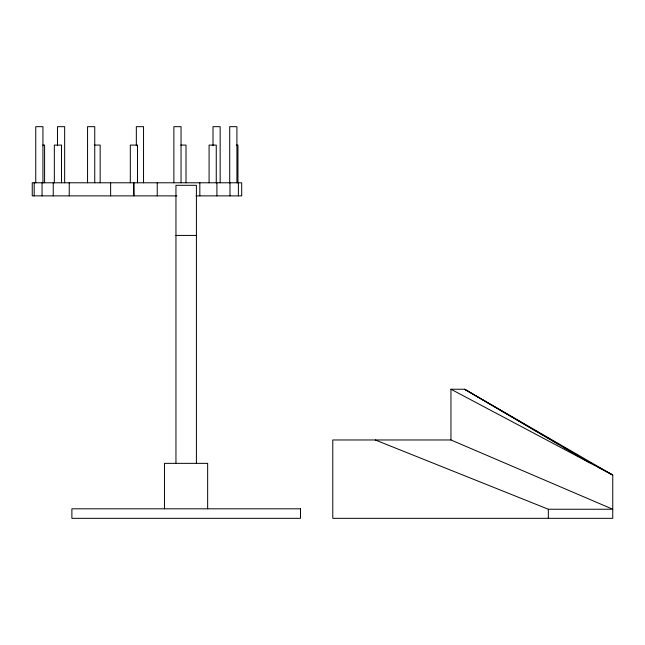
<?xml version="1.0" encoding="UTF-8"?>
<svg xmlns="http://www.w3.org/2000/svg" width="645" height="645" viewBox="0 0 645 645"><rect width="100%" height="100%" fill="white"/><g stroke="black" fill="none" stroke-linecap="round" stroke-linejoin="round"><path stroke-width="0.97" d="M42.78 145.085L44.594 145.085L44.594 182.785M94.315 145.085L100.16 145.085L100.16 182.785M180.761 145.085L186.01 145.085L186.01 182.785M236.376 145.085L237.949 145.085L237.949 182.785M176.835 195.878L32.25 195.878L32.25 182.785L241.698 182.785L241.698 195.878L195.983 195.878M175.956 235.425L196.411 235.425M450.952 439.971L450.952 389.241L464.594 389.241L612.75 475.034L612.75 518.33L332.78 518.33L332.78 439.971L450.952 439.971L612.75 509.244L548.331 509.244L375.269 439.971M450.952 389.241L612.75 475.034L596.875 466.335M589.82 462.465L591.586 463.432M593.352 464.4L595.109 465.368M530.593 427.861L464.594 389.241L589.522 462.723M532.327 428.877L538.406 432.432M540.147 433.448L542.751 434.972M544.485 435.988L550.564 439.543M552.305 440.559L554.91 442.083M556.643 443.099L558.385 444.115M564.464 447.67L567.068 449.194M568.801 450.21L570.543 451.226M576.622 454.781L578.355 455.805M133.725 182.785L133.854 195.878L133.854 182.785M548.331 509.244L548.331 518.33M238.384 182.785L238.384 195.878M236.917 182.785L236.917 126.67L229.709 126.67L229.709 182.785M229.975 182.785L229.975 195.878M220.155 182.785L220.155 126.67L213.003 126.67L213.003 145.706M216.905 182.785L216.905 195.878M216.26 182.785L216.26 145.085L209.085 145.085L209.085 182.785M207.65 508.808L207.65 463.352L164.467 463.352L164.467 508.808M199.829 182.785L199.829 195.878M196.411 463.578L196.411 185.309L175.956 185.309L175.956 463.578M181.043 182.785L181.043 126.67L173.876 126.67L173.876 182.785M157.235 182.785L157.235 195.878M143.537 182.785L143.537 126.67L136.337 126.67L136.337 145.706M137.498 182.785L137.498 145.085L130.314 145.085L130.314 182.785M110.634 182.785L110.634 195.878M94.751 182.785L94.751 126.67L87.559 126.67L87.559 182.785M69.241 182.785L69.241 195.878M64.653 182.785L64.653 126.67L57.478 126.67L57.478 145.706M61.517 182.785L61.517 145.085L54.333 145.085L54.333 182.785M53.245 182.785L53.245 195.878M42.941 182.785L42.941 126.67L35.749 126.67L35.749 182.785M42.054 182.785L42.054 195.878M34.185 182.785L34.185 195.878M300.481 508.808L71.885 508.808L71.885 518.33L300.481 518.33L300.481 508.808"/></g></svg>
